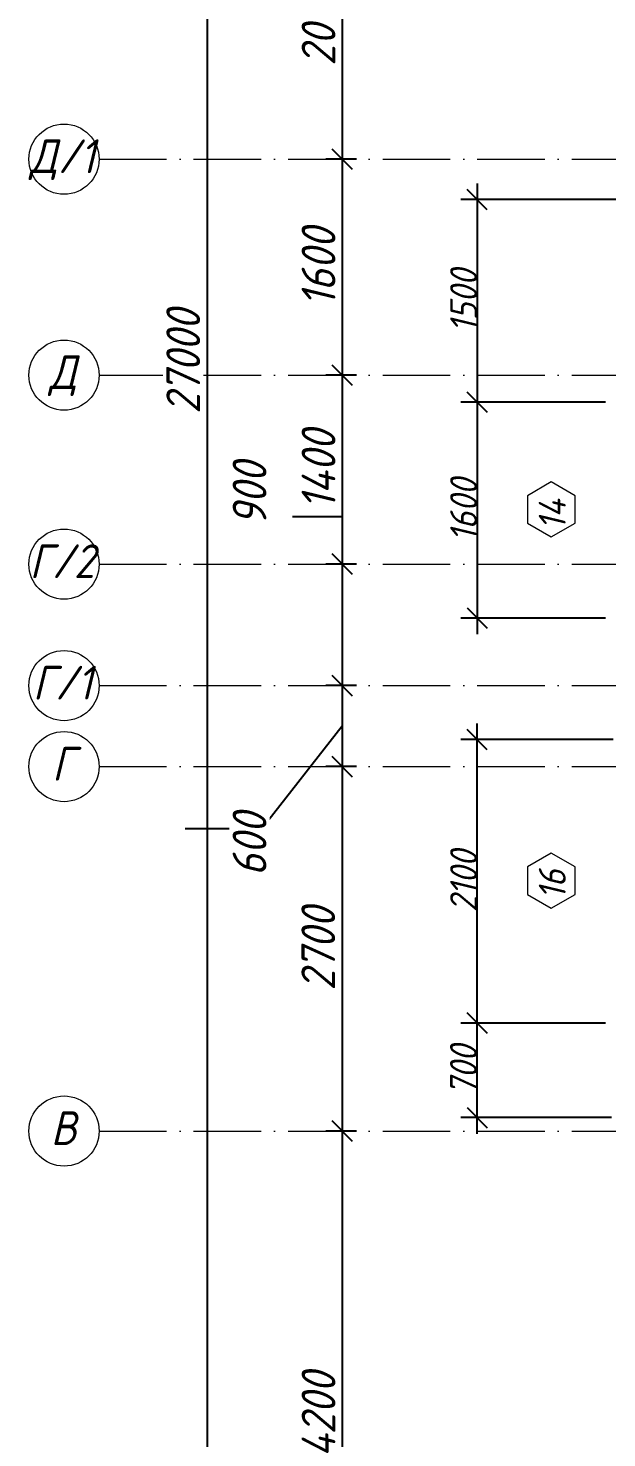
# Model space of a CAD drawing. Header units: millimetres. Extents: x -6064 to 178764, y -5836 to 29924.
# Drawn here: x -4685 to -400, y 5527 to 15970 of the extents above; entities that cross this region are included whole.
import ezdxf

# ---------------------------------------------------------------- set-up
doc = ezdxf.new("R2010")
doc.units = ezdxf.units.MM
doc.linetypes.add('50_200_ШТРИХ_1Т_ш5_п1_п1_', pattern=[700, 500, -100, 0, -100])
doc.layers.add('A-ANNO-DIMS', color=7, linetype='Continuous')
for name, color, linetype, lineweight in [('A-GLAZ-IDEN', 7, 'Continuous', 9), ('Оси', 7, 'Continuous', 9), ('Оси-1', 7, '50_200_ШТРИХ_1Т_ш5_п1_п1_', 9)]:
    doc.layers.add(name, color=color, linetype=linetype, lineweight=lineweight)
doc.styles.add('ISOCPEUR_I', font='isocpeui.ttf', dxfattribs={"width": 0.9, "height": 250})
doc.styles.add('ISOCPEUR_I_2', font='isocpeui.ttf', dxfattribs={"width": 0.9, "height": 200})
doc.dimstyles.new('ISO-2_0_0_9К_СРЕДНИЙ_2', dxfattribs={"dimscale": 304.8, "dimtxt": 199.196235, "dimasz": 0.492126, "dimexe": 0.393701, "dimexo": 0, "dimgap": 0, "dimtad": 1, "dimdec": 0, "dimzin": 0, "dimdsep": 46, "dimtxsty": 'ISOCPEUR_I_2', "dimblk1": 'OBLIQUE', "dimblk2": 'OBLIQUE', "dimsah": 1, "dimcen": 0.09, "dimdle": 0.393701, "dimazin": 0, "dimtfac": 1, "dimtdec": 4, "dimtix": 1, "dimtmove": 0, "dimatfit": 3, "dimfxl": 1, "dimtvp": 1, "dimtolj": 1, "dimtzin": 0, "dimarcsym": 2})
doc.dimstyles.new('ISO-2_5_0_9К_БОЛЬШОЙ__с_подложкой_', dxfattribs={"dimscale": 304.8, "dimtxt": 248.995294, "dimasz": 0.492126, "dimexe": 0.393701, "dimexo": 0, "dimgap": 0.164042, "dimtad": 1, "dimdec": 0, "dimzin": 0, "dimdsep": 46, "dimtxsty": 'ISOCPEUR_I', "dimblk1": 'OBLIQUE', "dimblk2": 'OBLIQUE', "dimsah": 1, "dimcen": 0.09, "dimdle": 0.393701, "dimazin": 0, "dimtfac": 1, "dimtdec": 4, "dimtix": 1, "dimtmove": 0, "dimatfit": 3, "dimfxl": 1, "dimtvp": 1, "dimtfill": 1, "dimtolj": 1, "dimtzin": 0, "dimarcsym": 2})
doc.dimstyles.new('ISO-2_5_0_9К_БОЛЬШОЙ__с_подложкой__1', dxfattribs={"dimscale": 304.8, "dimtxt": 248.995294, "dimasz": 0.492126, "dimexe": 0.393701, "dimexo": 0, "dimgap": 0.164042, "dimtad": 1, "dimdec": 0, "dimzin": 0, "dimdsep": 46, "dimtxsty": 'ISOCPEUR_I', "dimblk1": 'OBLIQUE', "dimblk2": 'OBLIQUE', "dimsah": 1, "dimcen": 0.09, "dimdle": 0.393701, "dimazin": 0, "dimtfac": 1, "dimtdec": 4, "dimtix": 1, "dimtmove": 1, "dimatfit": 3, "dimfxl": 1, "dimtvp": 1, "dimtfill": 1, "dimtolj": 1, "dimtzin": 0, "dimarcsym": 2})

# ---------------------------------------------------------------- blocks, each defined once
blk = doc.blocks.new('Ось сетки - Круг_Ø6_00__ISO-2_5_0_9K_ кружки поменьше-23056867-АР1_1_Кладочный план 2 этажа')
at = {"layer": 'Оси'}
blk.add_circle((0, 0), 2.6, dxfattribs=at)
blk = doc.blocks.new('_Oblique')
at = {"color": 0, "linetype": 'ByBlock', "lineweight": -2}
blk.add_line((-0.5, -0.5), (0.5, 0.5), dxfattribs=at)
blk = doc.blocks.new('DIMBLOCK53-АР1_1_Кладочный план 2 этажа')
at = {"layer": 'A-ANNO-DIMS', "color": 0, "lineweight": -2, "transparency": 16777216}
for p, q in [((-2360, 17120), (-2360, 14880)), ((-2254, 17000), (-2480, 17000)), ((-2254, 15000), (-2480, 15000))]:
    blk.add_line(p, q, dxfattribs=at)
at = {"layer": 'Defpoints', "color": 0, "transparency": 16777216}
for p in [(-2254, 17000), (-2360, 15000), (-2254, 15000)]:
    blk.add_point(p, dxfattribs=at)
at = {"layer": 'A-ANNO-DIMS', "color": 0, "lineweight": -2, "transparency": 16777216, "xscale": 150, "yscale": 150, "zscale": 150}
for p, rotation in [((-2360, 17000), 90), ((-2360, 15000), 270)]:
    blk.add_blockref('_Oblique', p, dxfattribs=dict(at, rotation=rotation))
at = {"layer": 'A-ANNO-DIMS', "color": 0, "transparency": 16777216, "insert": (-2535, 16000), "char_height": 250, "width": 758.48, "attachment_point": 5, "rotation": 90, "style": 'ISOCPEUR_I', "bg_fill": 3, "box_fill_scale": 1.1, "bg_fill_color": 256, "bg_fill_true_color": 13158600, "bg_fill_transparency": 0}
blk.add_mtext('\\A1;2000', dxfattribs=at)
blk = doc.blocks.new('DIMBLOCK54-АР1_1_Кладочный план 2 этажа')
at = {"layer": 'A-ANNO-DIMS', "color": 0, "lineweight": -2, "transparency": 16777216}
for p, q in [((-2360, 15120), (-2360, 13280)), ((-2254, 15000), (-2480, 15000)), ((-2254, 13400), (-2480, 13400))]:
    blk.add_line(p, q, dxfattribs=at)
at = {"layer": 'Defpoints', "color": 0, "transparency": 16777216}
for p in [(-2254, 15000), (-2360, 13400), (-2254, 13400)]:
    blk.add_point(p, dxfattribs=at)
at = {"layer": 'A-ANNO-DIMS', "color": 0, "lineweight": -2, "transparency": 16777216, "xscale": 150, "yscale": 150, "zscale": 150}
for p, rotation in [((-2360, 15000), 90), ((-2360, 13400), 270)]:
    blk.add_blockref('_Oblique', p, dxfattribs=dict(at, rotation=rotation))
at = {"layer": 'A-ANNO-DIMS', "color": 0, "transparency": 16777216, "insert": (-2535, 14200), "char_height": 250, "width": 701.02, "attachment_point": 5, "rotation": 90, "style": 'ISOCPEUR_I', "bg_fill": 3, "box_fill_scale": 1.1, "bg_fill_color": 256, "bg_fill_true_color": 13158600, "bg_fill_transparency": 0}
blk.add_mtext('\\A1;1600', dxfattribs=at)
blk = doc.blocks.new('DIMBLOCK55-АР1_1_Кладочный план 2 этажа')
at = {"layer": 'A-ANNO-DIMS', "color": 0, "lineweight": -2, "transparency": 16777216}
for p, q in [((-2360, 13520), (-2360, 11880)), ((-2254, 13400), (-2480, 13400)), ((-2254, 12000), (-2480, 12000))]:
    blk.add_line(p, q, dxfattribs=at)
at = {"layer": 'Defpoints', "color": 0, "transparency": 16777216}
for p in [(-2254, 13400), (-2360, 12000), (-2254, 12000)]:
    blk.add_point(p, dxfattribs=at)
at = {"layer": 'A-ANNO-DIMS', "color": 0, "lineweight": -2, "transparency": 16777216, "xscale": 150, "yscale": 150, "zscale": 150}
for p, rotation in [((-2360, 13400), 90), ((-2360, 12000), 270)]:
    blk.add_blockref('_Oblique', p, dxfattribs=dict(at, rotation=rotation))
at = {"layer": 'A-ANNO-DIMS', "color": 0, "transparency": 16777216, "insert": (-2535, 12700), "char_height": 250, "width": 724, "attachment_point": 5, "rotation": 90, "style": 'ISOCPEUR_I', "bg_fill": 3, "box_fill_scale": 1.1, "bg_fill_color": 256, "bg_fill_true_color": 13158600, "bg_fill_transparency": 0}
blk.add_mtext('\\A1;1400', dxfattribs=at)
blk = doc.blocks.new('DIMBLOCK56-АР1_1_Кладочный план 2 этажа')
at = {"layer": 'A-ANNO-DIMS', "color": 0, "lineweight": -2, "transparency": 16777216}
for p, q in [((-2727, 12352), (-2360, 12352)), ((-2360, 12352), (-2360, 12000)), ((-2360, 12120), (-2360, 10980)), ((-2254, 12000), (-2480, 12000)), ((-2254, 11100), (-2480, 11100))]:
    blk.add_line(p, q, dxfattribs=at)
at = {"layer": 'Defpoints', "color": 0, "transparency": 16777216}
for p in [(-2254, 12000), (-2360, 11100), (-2254, 11100)]:
    blk.add_point(p, dxfattribs=at)
at = {"layer": 'A-ANNO-DIMS', "color": 0, "lineweight": -2, "transparency": 16777216, "xscale": 150, "yscale": 150, "zscale": 150}
for p, rotation in [((-2360, 12000), 90), ((-2360, 11100), 270)]:
    blk.add_blockref('_Oblique', p, dxfattribs=dict(at, rotation=rotation))
at = {"layer": 'A-ANNO-DIMS', "color": 0, "transparency": 16777216, "insert": (-3171, 12284), "char_height": 250, "width": 568.86, "attachment_point": 1, "rotation": 90, "line_spacing_factor": 1.149209, "style": 'ISOCPEUR_I', "bg_fill": 3, "box_fill_scale": 1.1, "bg_fill_color": 256, "bg_fill_true_color": 13158600, "bg_fill_transparency": 0}
blk.add_mtext('\\A1;900', dxfattribs=at)
blk = doc.blocks.new('DIMBLOCK57-АР1_1_Кладочный план 2 этажа')
at = {"layer": 'A-ANNO-DIMS', "color": 0, "lineweight": -2, "transparency": 16777216}
for p, q in [((-2360, 11220), (-2360, 10380)), ((-2254, 11100), (-2480, 11100)), ((-2360, 10800), (-2955, 10040)), ((-2254, 10500), (-2480, 10500)), ((-2955, 10040), (-3522, 10040))]:
    blk.add_line(p, q, dxfattribs=at)
at = {"layer": 'Defpoints', "color": 0, "transparency": 16777216}
for p in [(-2254, 11100), (-2360, 10500), (-2254, 10500)]:
    blk.add_point(p, dxfattribs=at)
at = {"layer": 'A-ANNO-DIMS', "color": 0, "lineweight": -2, "transparency": 16777216, "xscale": 150, "yscale": 150, "zscale": 150}
for p, rotation in [((-2360, 11100), 90), ((-2360, 10500), 270)]:
    blk.add_blockref('_Oblique', p, dxfattribs=dict(at, rotation=rotation))
at = {"layer": 'A-ANNO-DIMS', "color": 0, "transparency": 16777216, "insert": (-3171, 9688), "char_height": 250, "width": 568.86, "attachment_point": 1, "rotation": 90, "line_spacing_factor": 1.149209, "style": 'ISOCPEUR_I', "bg_fill": 3, "box_fill_scale": 1.1, "bg_fill_color": 256, "bg_fill_true_color": 13158600, "bg_fill_transparency": 0}
blk.add_mtext('\\A1;600', dxfattribs=at)
blk = doc.blocks.new('DIMBLOCK58-АР1_1_Кладочный план 2 этажа')
at = {"layer": 'A-ANNO-DIMS', "color": 0, "lineweight": -2, "transparency": 16777216}
for p, q in [((-2360, 10620), (-2360, 7680)), ((-2254, 10500), (-2480, 10500)), ((-2254, 7800), (-2480, 7800))]:
    blk.add_line(p, q, dxfattribs=at)
at = {"layer": 'Defpoints', "color": 0, "transparency": 16777216}
for p in [(-2254, 10500), (-2360, 7800), (-2254, 7800)]:
    blk.add_point(p, dxfattribs=at)
at = {"layer": 'A-ANNO-DIMS', "color": 0, "lineweight": -2, "transparency": 16777216, "xscale": 150, "yscale": 150, "zscale": 150}
for p, rotation in [((-2360, 10500), 90), ((-2360, 7800), 270)]:
    blk.add_blockref('_Oblique', p, dxfattribs=dict(at, rotation=rotation))
at = {"layer": 'A-ANNO-DIMS', "color": 0, "transparency": 16777216, "insert": (-2537, 9150), "char_height": 250, "width": 758.48, "attachment_point": 5, "rotation": 90, "style": 'ISOCPEUR_I', "bg_fill": 3, "box_fill_scale": 1.1, "bg_fill_color": 256, "bg_fill_true_color": 13158600, "bg_fill_transparency": 0}
blk.add_mtext('\\A1;2700', dxfattribs=at)
blk = doc.blocks.new('DIMBLOCK59-АР1_1_Кладочный план 2 этажа')
at = {"layer": 'A-ANNO-DIMS', "color": 0, "lineweight": -2, "transparency": 16777216}
for p, q in [((-2360, 7920), (-2360, 3480)), ((-2254, 7800), (-2480, 7800)), ((-2254, 3600), (-2480, 3600))]:
    blk.add_line(p, q, dxfattribs=at)
at = {"layer": 'Defpoints', "color": 0, "transparency": 16777216}
for p in [(-2254, 7800), (-2360, 3600), (-2254, 3600)]:
    blk.add_point(p, dxfattribs=at)
at = {"layer": 'A-ANNO-DIMS', "color": 0, "lineweight": -2, "transparency": 16777216, "xscale": 150, "yscale": 150, "zscale": 150}
for p, rotation in [((-2360, 7800), 90), ((-2360, 3600), 270)]:
    blk.add_blockref('_Oblique', p, dxfattribs=dict(at, rotation=rotation))
at = {"layer": 'A-ANNO-DIMS', "color": 0, "transparency": 16777216, "insert": (-2535, 5700), "char_height": 250, "width": 781.46, "attachment_point": 5, "rotation": 90, "style": 'ISOCPEUR_I', "bg_fill": 3, "box_fill_scale": 1.1, "bg_fill_color": 256, "bg_fill_true_color": 13158600, "bg_fill_transparency": 0}
blk.add_mtext('\\A1;4200', dxfattribs=at)
blk = doc.blocks.new('DIMBLOCK61-АР1_1_Кладочный план 2 этажа')
at = {"layer": 'A-ANNO-DIMS', "color": 0, "lineweight": -2, "transparency": 16777216}
for p, q in [((-3360, 27120), (-3360, -120)), ((-3254, 27000), (-3480, 27000)), ((-3254, 0), (-3480, 0))]:
    blk.add_line(p, q, dxfattribs=at)
at = {"layer": 'Defpoints', "color": 0, "transparency": 16777216}
for p in [(-3254, 27000), (-3360, 0), (-3254, 0)]:
    blk.add_point(p, dxfattribs=at)
at = {"layer": 'A-ANNO-DIMS', "color": 0, "lineweight": -2, "transparency": 16777216, "xscale": 150, "yscale": 150, "zscale": 150}
for p, rotation in [((-3360, 27000), 90), ((-3360, 0), 270)]:
    blk.add_blockref('_Oblique', p, dxfattribs=dict(at, rotation=rotation))
at = {"layer": 'A-ANNO-DIMS', "color": 0, "transparency": 16777216, "insert": (-3537, 13500), "char_height": 250, "width": 948.1, "attachment_point": 5, "rotation": 90, "style": 'ISOCPEUR_I', "bg_fill": 3, "box_fill_scale": 1.1, "bg_fill_color": 256, "bg_fill_true_color": 13158600, "bg_fill_transparency": 0}
blk.add_mtext('\\A1;27000', dxfattribs=at)
blk = doc.blocks.new('DIMBLOCK95-АР1_1_Кладочный план 2 этажа')
at = {"layer": 'A-ANNO-DIMS', "color": 0, "lineweight": -2, "transparency": 16777216}
for p, q in [((-1360, 7780), (-1360, 8720)), ((-410, 8600), (-1480, 8600)), ((-364, 7900), (-1480, 7900))]:
    blk.add_line(p, q, dxfattribs=at)
at = {"layer": 'Defpoints', "color": 0, "transparency": 16777216}
for p in [(-1360, 8600), (-410, 8600), (-364, 7900)]:
    blk.add_point(p, dxfattribs=at)
at = {"layer": 'A-ANNO-DIMS', "color": 0, "lineweight": -2, "transparency": 16777216, "xscale": 150, "yscale": 150, "zscale": 150}
for p, rotation in [((-1360, 8600), 90), ((-1360, 7900), 270)]:
    blk.add_blockref('_Oblique', p, dxfattribs=dict(at, rotation=rotation))
at = {"layer": 'A-ANNO-DIMS', "color": 0, "transparency": 16777216, "insert": (-1461, 8250), "char_height": 200, "width": 455.09, "attachment_point": 5, "rotation": 90, "style": 'ISOCPEUR_I_2'}
blk.add_mtext('\\A1;700', dxfattribs=at)
blk = doc.blocks.new('DIMBLOCK96-АР1_1_Кладочный план 2 этажа')
at = {"layer": 'A-ANNO-DIMS', "color": 0, "lineweight": -2, "transparency": 16777216}
for p, q in [((-1360, 8480), (-1360, 10820)), ((-353, 10700), (-1480, 10700)), ((-410, 8600), (-1480, 8600))]:
    blk.add_line(p, q, dxfattribs=at)
at = {"layer": 'Defpoints', "color": 0, "transparency": 16777216}
for p in [(-1360, 10700), (-353, 10700), (-410, 8600)]:
    blk.add_point(p, dxfattribs=at)
at = {"layer": 'A-ANNO-DIMS', "color": 0, "lineweight": -2, "transparency": 16777216, "xscale": 150, "yscale": 150, "zscale": 150}
for p, rotation in [((-1360, 10700), 90), ((-1360, 8600), 270)]:
    blk.add_blockref('_Oblique', p, dxfattribs=dict(at, rotation=rotation))
at = {"layer": 'A-ANNO-DIMS', "color": 0, "transparency": 16777216, "insert": (-1460, 9650), "char_height": 200, "width": 560.81, "attachment_point": 5, "rotation": 90, "style": 'ISOCPEUR_I_2'}
blk.add_mtext('\\A1;2100', dxfattribs=at)
blk = doc.blocks.new('DIMBLOCK97-АР1_1_Кладочный план 2 этажа')
at = {"layer": 'A-ANNO-DIMS', "color": 0, "lineweight": -2, "transparency": 16777216}
for p, q in [((-1360, 14820), (-1360, 13080)), ((-110, 14700), (-1480, 14700)), ((-410, 13200), (-1480, 13200))]:
    blk.add_line(p, q, dxfattribs=at)
at = {"layer": 'Defpoints', "color": 0, "transparency": 16777216}
for p in [(-110, 14700), (-1360, 13200), (-410, 13200)]:
    blk.add_point(p, dxfattribs=at)
at = {"layer": 'A-ANNO-DIMS', "color": 0, "lineweight": -2, "transparency": 16777216, "xscale": 150, "yscale": 150, "zscale": 150}
for p, rotation in [((-1360, 14700), 90), ((-1360, 13200), 270)]:
    blk.add_blockref('_Oblique', p, dxfattribs=dict(at, rotation=rotation))
at = {"layer": 'A-ANNO-DIMS', "color": 0, "transparency": 16777216, "insert": (-1460, 13950), "char_height": 200, "width": 560.81, "attachment_point": 5, "rotation": 90, "style": 'ISOCPEUR_I_2'}
blk.add_mtext('\\A1;1500', dxfattribs=at)
blk = doc.blocks.new('DIMBLOCK98-АР1_1_Кладочный план 2 этажа')
at = {"layer": 'A-ANNO-DIMS', "color": 0, "lineweight": -2, "transparency": 16777216}
for p, q in [((-1360, 13320), (-1360, 11480)), ((-410, 13200), (-1480, 13200)), ((-410, 11600), (-1480, 11600))]:
    blk.add_line(p, q, dxfattribs=at)
at = {"layer": 'Defpoints', "color": 0, "transparency": 16777216}
for p in [(-410, 13200), (-1360, 11600), (-410, 11600)]:
    blk.add_point(p, dxfattribs=at)
at = {"layer": 'A-ANNO-DIMS', "color": 0, "lineweight": -2, "transparency": 16777216, "xscale": 150, "yscale": 150, "zscale": 150}
for p, rotation in [((-1360, 13200), 90), ((-1360, 11600), 270)]:
    blk.add_blockref('_Oblique', p, dxfattribs=dict(at, rotation=rotation))
at = {"layer": 'A-ANNO-DIMS', "color": 0, "transparency": 16777216, "insert": (-1460, 12400), "char_height": 200, "width": 560.81, "attachment_point": 5, "rotation": 90, "style": 'ISOCPEUR_I_2'}
blk.add_mtext('\\A1;1600', dxfattribs=at)
blk = doc.blocks.new('AAR_СКБ_Марка_Окна_Перемычка и проем - Марка проема-25443838-АР1_1_Кладочный план 2 этажа')
at = {"layer": 'A-GLAZ-IDEN'}
for p, q in [((-0.97, -0.98), (-1.99, -2.75)), ((1.07, -0.98), (-0.97, -0.98)), ((2.09, -2.75), (1.07, -0.98)), ((-1.99, -2.75), (-0.97, -4.51)), ((1.07, -4.51), (2.09, -2.75)), ((-0.97, -4.51), (1.07, -4.51))]:
    blk.add_line(p, q, dxfattribs=at)

msp = doc.modelspace()

# ---------------------------------------------------------------- linework, layer by layer
at = {"layer": 'Оси-1'}
for p, q in [((-4160, 15000), (125951.6, 15000)), ((-4160, 13400), (125951.6, 13400)), ((-4160, 12000), (125951.6, 12000)), ((-4160, 11100), (125951.6, 11100)), ((-4160, 10500), (125951.6, 10500)), ((-4160, 7800), (125951.6, 7800))]:
    msp.add_line(p, q, dxfattribs=at)

# ---------------------------------------------------------------- block references
at = {"layer": 'A-GLAZ-IDEN', "xscale": 99.99999999999993, "yscale": 99.99999999999993, "zscale": 99.99999999999993, "rotation": 90.00000000000004}
for p in [(-1086.4, 12400), (-1086.4, 9650)]:
    msp.add_blockref('AAR_СКБ_Марка_Окна_Перемычка и проем - Марка проема-25443838-АР1_1_Кладочный план 2 этажа', p, dxfattribs=at)
at = {"layer": 'Оси', "xscale": 99.99999999999993, "yscale": 99.99999999999993, "zscale": 99.99999999999993, "rotation": 269.9999999999994}
for p in [(-4420, 15000), (-4420, 13400), (-4420, 12000), (-4420, 11100), (-4420, 10500), (-4420, 7800)]:
    msp.add_blockref('Ось сетки - Круг_Ø6_00__ISO-2_5_0_9K_ кружки поменьше-23056867-АР1_1_Кладочный план 2 этажа', p, dxfattribs=at)

# ---------------------------------------------------------------- texts
at = {"layer": 'A-GLAZ-IDEN', "char_height": 200, "attachment_point": 1, "rotation": 90, "style": 'ISOCPEUR_I_2'}
for s, insert, width in [('14', (-903.8, 12254), 303.038), ('16', (-903.8, 9516.1), 274.177)]:
    msp.add_mtext(s, dxfattribs=dict(at, insert=insert, width=width))
at = {"layer": 'Оси', "char_height": 250, "attachment_point": 1, "style": 'ISOCPEUR_I'}
for s, insert, width in [('\\fISOCPEUR|b0|i1|c204|p34|;\\W.9;Д', (-4672.8, 15146.6), 252.532), ('/1', (-4464.4, 15146.6), 346.329), ('\\fISOCPEUR|b0|i1|c204|p34|;\\W.9;Д', (-4529.7, 13546.6), 252.532), ('\\fISOCPEUR|b0|i1|c204|p34|;\\W.9;Г', (-4675.5, 12146.6), 202.025), ('/2', (-4508.8, 12146.6), 404.05), ('\\fISOCPEUR|b0|i1|c204|p34|;\\W.9;Г', (-4651.6, 11246.6), 202.025), ('/1', (-4484.9, 11246.6), 346.329), ('\\fISOCPEUR|b0|i1|c204|p34|;\\W.9;Г', (-4509, 10646.6), 202.025), ('\\fISOCPEUR|b0|i1|c204|p34|;\\W.9;В', (-4518, 7946.6), 223.671)]:
    msp.add_mtext(s, dxfattribs=dict(at, insert=insert, width=width))

# ---------------------------------------------------------------- dimensions: what is measured, and where the dimension line sits
at = {"layer": 'A-ANNO-DIMS'}
for base, p1, p2, override, picture, middle in [((-1360.2, 13200), (-110, 14700), (-410, 13200), {"dimpost": '<>', "dimfxl": 1529.705842}, 'DIMBLOCK97-АР1_1_Кладочный план 2 этажа', (-1460.2, 13950)), ((-1360.2, 11600), (-410, 13200), (-410, 11600), {"dimpost": '<>', "dimfxl": 1600}, 'DIMBLOCK98-АР1_1_Кладочный план 2 этажа', (-1460.2, 12400)), ((-1360.2, 10700), (-410, 8600), (-352.7, 10700), {"dimpost": '<>', "dimfxl": 2100.782645}, 'DIMBLOCK96-АР1_1_Кладочный план 2 этажа', (-1460.2, 9650)), ((-1360.2, 8600), (-363.6, 7900), (-410, 8600), {"dimpost": '<>', "dimfxl": 701.537196}, 'DIMBLOCK95-АР1_1_Кладочный план 2 этажа', (-1461.5, 8250))]:
    dim = msp.add_linear_dim(base=base, p1=p1, p2=p2, angle=90, dimstyle='ISO-2_0_0_9К_СРЕДНИЙ_2', override=override, dxfattribs=at)
    dim.commit()
    dim.dimension.update_dxf_attribs({"geometry": picture, "text_midpoint": middle})

# ---------------------------------------------------------------- next in the draw order: dimensions: what is measured, and where the dimension line sits
dim = msp.add_linear_dim(base=(-2359.9, 15000), p1=(-2253.9, 17000), p2=(-2253.9, 15000), angle=90, dimstyle='ISO-2_5_0_9К_БОЛЬШОЙ__с_подложкой_', override={"dimpost": '<>', "dimfxl": 2000.000075}, dxfattribs=at)
dim.commit()
dim.dimension.update_dxf_attribs({"geometry": 'DIMBLOCK53-АР1_1_Кладочный план 2 этажа', "text_midpoint": (-2534.9, 16000)})

# ---------------------------------------------------------------- next in the draw order: dimensions: what is measured, and where the dimension line sits
dim = msp.add_linear_dim(base=(-2359.9, 13400), p1=(-2253.9, 15000), p2=(-2253.9, 13400), angle=90, dimstyle='ISO-2_5_0_9К_БОЛЬШОЙ__с_подложкой_', override={"dimpost": '<>', "dimfxl": 1600}, dxfattribs=at)
dim.commit()
dim.dimension.update_dxf_attribs({"geometry": 'DIMBLOCK54-АР1_1_Кладочный план 2 этажа', "text_midpoint": (-2534.9, 14200)})

# ---------------------------------------------------------------- next in the draw order: dimensions: what is measured, and where the dimension line sits
dim = msp.add_linear_dim(base=(-2359.9, 12000), p1=(-2253.9, 13400), p2=(-2253.9, 12000), angle=90, dimstyle='ISO-2_5_0_9К_БОЛЬШОЙ__с_подложкой_', override={"dimpost": '<>', "dimfxl": 1399.999995}, dxfattribs=at)
dim.commit()
dim.dimension.update_dxf_attribs({"geometry": 'DIMBLOCK55-АР1_1_Кладочный план 2 этажа', "text_midpoint": (-2534.9, 12700)})

# ---------------------------------------------------------------- next in the draw order: dimensions: what is measured, and where the dimension line sits
dim = msp.add_linear_dim(base=(-2359.9, 11100), p1=(-2253.9, 12000), p2=(-2253.9, 11100), angle=90, dimstyle='ISO-2_5_0_9К_БОЛЬШОЙ__с_подложкой__1', override={"dimpost": '<>', "dimfxl": 900}, dxfattribs=at)
dim.commit()
dim.dimension.update_dxf_attribs({"geometry": 'DIMBLOCK56-АР1_1_Кладочный план 2 этажа', "text_midpoint": (-3004.7, 12352.1), "dimtype": 160, "text_rotation": 90})

# ---------------------------------------------------------------- next in the draw order: dimensions: what is measured, and where the dimension line sits
dim = msp.add_linear_dim(base=(-2359.9, 10500), p1=(-2253.9, 11100), p2=(-2253.9, 10500), angle=90, dimstyle='ISO-2_5_0_9К_БОЛЬШОЙ__с_подложкой__1', override={"dimpost": '<>', "dimfxl": 600}, dxfattribs=at)
dim.commit()
dim.dimension.update_dxf_attribs({"geometry": 'DIMBLOCK57-АР1_1_Кладочный план 2 этажа', "text_midpoint": (-3004.7, 10040.5), "dimtype": 160, "text_rotation": 90})

# ---------------------------------------------------------------- next in the draw order: dimensions: what is measured, and where the dimension line sits
for base, p1, p2, override, picture, middle in [((-3360, 0), (-3253.9, 27000), (-3253.9, 0), {"dimpost": '<>', "dimfxl": 26999.999823}, 'DIMBLOCK61-АР1_1_Кладочный план 2 этажа', (-3536.6, 13500)), ((-2359.9, 7800), (-2253.9, 10500), (-2253.9, 7800), {"dimpost": '<>', "dimfxl": 2700}, 'DIMBLOCK58-АР1_1_Кладочный план 2 этажа', (-2536.6, 9150))]:
    dim = msp.add_linear_dim(base=base, p1=p1, p2=p2, angle=90, dimstyle='ISO-2_5_0_9К_БОЛЬШОЙ__с_подложкой_', override=override, dxfattribs=at)
    dim.commit()
    dim.dimension.update_dxf_attribs({"geometry": picture, "text_midpoint": middle})

# ---------------------------------------------------------------- next in the draw order: dimensions: what is measured, and where the dimension line sits
dim = msp.add_linear_dim(base=(-2359.9, 3600), p1=(-2253.9, 7800), p2=(-2253.9, 3600), angle=90, dimstyle='ISO-2_5_0_9К_БОЛЬШОЙ__с_подложкой_', override={"dimpost": '<>', "dimfxl": 4200}, dxfattribs=at)
dim.commit()
dim.dimension.update_dxf_attribs({"geometry": 'DIMBLOCK59-АР1_1_Кладочный план 2 этажа', "text_midpoint": (-2534.9, 5700)})

doc.saveas('drawing.dxf')
